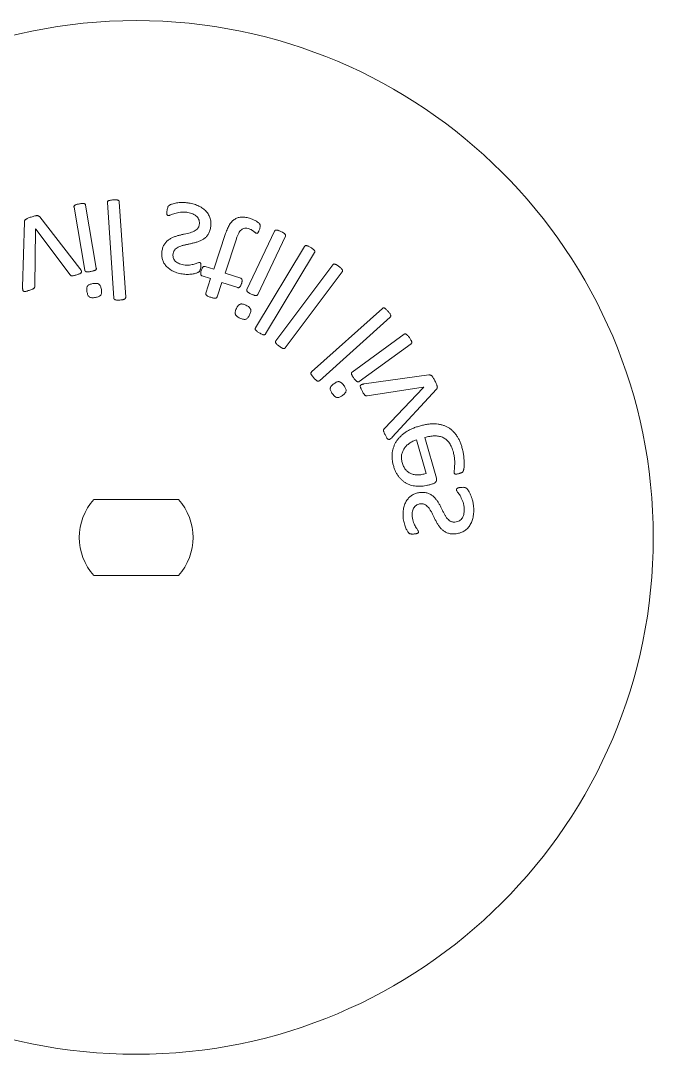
# Model space of a CAD drawing. Header units: inches. Extents: x 0 to 26.9, y 0 to 19.8.
# Drawn here: x 13.738 to 15.022, y 2.485 to 4.585 of the extents above; entities that cross this region are included whole.
import ezdxf

# ---------------------------------------------------------------- set-up
doc = ezdxf.new("R2010")
doc.units = ezdxf.units.IN
doc.header["$MEASUREMENT"] = 0

msp = doc.modelspace()

# ---------------------------------------------------------------- linework, layer by layer
at = {"color": 1, "linetype": 'Continuous', "lineweight": 15}
for p, q in [((13.8462, 4.206), (13.868, 4.0776)), ((13.8915, 4.0816), (13.8697, 4.21)), ((13.9141, 4.2153), (13.9271, 4.021)), ((13.9511, 4.0226), (13.9381, 4.2169)), ((13.8581, 4.0814), (13.7767, 4.1859)), ((13.7454, 4.1757), (13.7418, 4.0433)), ((13.7667, 4.0454), (13.7683, 4.1599)), ((13.7683, 4.1599), (13.7682, 4.1617)), ((13.7682, 4.1617), (13.7692, 4.1602)), ((13.7692, 4.1602), (13.8377, 4.0687)), ((14.154, 4.1525), (14.1299, 4.0796)), ((14.1528, 4.072), (14.1758, 4.1416)), ((14.2535, 4.1572), (14.1974, 4.0385)), ((14.2191, 4.0282), (14.2753, 4.1469)), ((14.3143, 4.1261), (14.2146, 3.9605)), ((14.2351, 3.9482), (14.3347, 4.1138)), ((14.1299, 4.0796), (14.1124, 4.0854)), ((14.3717, 4.0889), (14.256, 3.9342)), ((14.2751, 3.9199), (14.3909, 4.0746)), ((14.1063, 4.0663), (14.1236, 4.0606)), ((14.1236, 4.0606), (14.1137, 4.0309)), ((14.1848, 4.0614), (14.1528, 4.072)), ((14.1366, 4.0233), (14.1465, 4.053)), ((14.1465, 4.053), (14.1785, 4.0424)), ((14.4723, 4.0002), (14.3285, 3.871)), ((14.3444, 3.8532), (14.4882, 3.9825)), ((14.5164, 3.9477), (14.411, 3.8706)), ((14.4251, 3.8513), (14.5306, 3.9284)), ((14.5667, 3.865), (14.4354, 3.8467)), ((14.4417, 3.8224), (14.5549, 3.8399)), ((14.5553, 3.839), (14.4764, 3.7562)), ((14.4923, 3.7382), (14.5821, 3.8358)), ((14.5549, 3.8399), (14.5567, 3.8401)), ((14.5567, 3.8401), (14.5553, 3.839)), ((14.5414, 3.733), (14.5609, 3.6647)), ((14.5819, 3.6553), (14.5583, 3.7378)), ((14.5701, 3.6423), (14.5743, 3.6434))]:
    msp.add_line(p, q, dxfattribs=at)
at = {"color": 7, "linetype": 'Continuous', "lineweight": 15}
for p, q in [((13.8868, 3.6122), (14.058, 3.6122)), ((13.8868, 3.4572), (14.058, 3.4572))]:
    msp.add_line(p, q, dxfattribs=at)
msp.add_circle((13.9724, 3.5347), 1.05, dxfattribs=at)
for start, end in [(137.856, 222.144), (317.856, 42.144)]:
    msp.add_arc((13.9724, 3.5347), 0.1155, start, end, dxfattribs=at)
at = {"color": 1, "linetype": 'Continuous', "lineweight": 15}
for points, knots in [([(13.8571, 4.2124), (13.856, 4.2123), (13.8541, 4.2119), (13.8516, 4.2113), (13.8496, 4.2106), (13.8481, 4.2098), (13.847, 4.209), (13.8463, 4.2081), (13.8461, 4.2071), (13.8461, 4.2064), (13.8462, 4.206)], [0, 0, 0, 0, 0.227992, 0.413933, 0.565261, 0.684071, 0.778807, 0.851694, 0.922792, 1, 1, 1, 1]), ([(13.8697, 4.21), (13.8696, 4.2104), (13.8695, 4.2111), (13.8689, 4.212), (13.8679, 4.2126), (13.8666, 4.213), (13.8649, 4.2132), (13.8628, 4.2132), (13.8601, 4.2129), (13.8582, 4.2126), (13.8571, 4.2124)], [0, 0, 0, 0, 0.076287, 0.145816, 0.222042, 0.313003, 0.430302, 0.5788, 0.767372, 1, 1, 1, 1]), ([(13.9257, 4.2206), (13.9246, 4.2205), (13.9227, 4.2203), (13.9201, 4.2199), (13.918, 4.2195), (13.9164, 4.2188), (13.9152, 4.2182), (13.9145, 4.2173), (13.914, 4.2163), (13.914, 4.2157), (13.9141, 4.2153)], [0, 0, 0, 0, 0.22723, 0.414412, 0.565251, 0.685811, 0.780527, 0.854417, 0.921777, 1, 1, 1, 1]), ([(13.9381, 4.2169), (13.938, 4.2172), (13.9379, 4.2179), (13.9374, 4.2189), (13.9365, 4.2196), (13.9353, 4.2201), (13.9337, 4.2206), (13.9315, 4.2207), (13.9288, 4.2207), (13.9268, 4.2206), (13.9257, 4.2206)], [0, 0, 0, 0, 0.0761587, 0.1443989, 0.2198276, 0.3099603, 0.4283895, 0.5749686, 0.765214, 1, 1, 1, 1]), ([(14.0795, 4.2142), (14.0773, 4.2145), (14.0728, 4.2151), (14.0663, 4.2153), (14.0602, 4.2151), (14.0547, 4.2144), (14.0498, 4.2135), (14.0458, 4.2123), (14.0425, 4.2112), (14.04, 4.21), (14.0381, 4.2084), (14.0368, 4.206), (14.0357, 4.203), (14.0353, 4.2006), (14.0351, 4.1993)], [0, 0, 0, 0, 0.130322, 0.25572, 0.372858, 0.479527, 0.573779, 0.655437, 0.721579, 0.771601, 0.815054, 0.862956, 0.922171, 1, 1, 1, 1]), ([(14.1236, 4.1642), (14.1238, 4.1658), (14.1242, 4.1689), (14.1243, 4.1737), (14.1239, 4.1782), (14.1229, 4.1825), (14.1214, 4.1866), (14.1196, 4.1904), (14.1173, 4.194), (14.1145, 4.1974), (14.1114, 4.2005), (14.1079, 4.2033), (14.104, 4.2059), (14.0997, 4.2081), (14.0951, 4.2101), (14.0901, 4.2118), (14.0849, 4.2132), (14.0813, 4.2139), (14.0795, 4.2142)], [0, 0, 0, 0, 0.065073, 0.127594, 0.187346, 0.24572, 0.303263, 0.359994, 0.416283, 0.473681, 0.532366, 0.592189, 0.653757, 0.718192, 0.785478, 0.854239, 0.926011, 1, 1, 1, 1]), ([(13.7594, 4.1858), (13.7581, 4.1854), (13.7558, 4.1846), (13.7528, 4.1834), (13.7503, 4.1822), (13.7484, 4.1811), (13.747, 4.1799), (13.7461, 4.1786), (13.7455, 4.1772), (13.7454, 4.1762), (13.7454, 4.1757)], [0, 0, 0, 0, 0.218642, 0.394836, 0.54009, 0.657635, 0.753972, 0.835488, 0.915474, 1, 1, 1, 1]), ([(13.7767, 4.1859), (13.7764, 4.1863), (13.7757, 4.1871), (13.7745, 4.1881), (13.773, 4.1886), (13.7711, 4.1887), (13.7689, 4.1885), (13.7662, 4.1878), (13.763, 4.187), (13.7607, 4.1862), (13.7594, 4.1858)], [0, 0, 0, 0, 0.086313, 0.164069, 0.245772, 0.341116, 0.460845, 0.6052, 0.78437, 1, 1, 1, 1]), ([(14.0351, 4.1993), (14.0349, 4.1984), (14.0347, 4.1968), (14.0346, 4.1947), (14.0346, 4.1929), (14.0348, 4.1915), (14.0351, 4.1904), (14.0357, 4.1895), (14.0366, 4.189), (14.0372, 4.1889), (14.0375, 4.1888)], [0, 0, 0, 0, 0.218318, 0.398639, 0.54427, 0.662659, 0.75839, 0.841868, 0.920144, 1, 1, 1, 1]), ([(14.0375, 4.1888), (14.0378, 4.1888), (14.0385, 4.1887), (14.0396, 4.189), (14.041, 4.1894), (14.0432, 4.1902), (14.0465, 4.1916), (14.0511, 4.1931), (14.0564, 4.1946), (14.0613, 4.1954), (14.0657, 4.1958), (14.0693, 4.1959), (14.073, 4.1956), (14.0756, 4.1952), (14.0769, 4.1951)], [0, 0, 0, 0, 0.022231, 0.051292, 0.086442, 0.128843, 0.229313, 0.34792, 0.483754, 0.637637, 0.720552, 0.808786, 0.901236, 1, 1, 1, 1]), ([(14.0769, 4.1951), (14.0788, 4.1947), (14.0825, 4.194), (14.0875, 4.1921), (14.0919, 4.1898), (14.0955, 4.1869), (14.0983, 4.1835), (14.1002, 4.1794), (14.101, 4.1748), (14.1006, 4.1716), (14.1004, 4.1699)], [0, 0, 0, 0, 0.14926, 0.286675, 0.412527, 0.530652, 0.642216, 0.753499, 0.870476, 1, 1, 1, 1]), ([(14.2045, 4.1827), (14.203, 4.1832), (14.1999, 4.1842), (14.1954, 4.1852), (14.1911, 4.1856), (14.1871, 4.1858), (14.1833, 4.1854), (14.1796, 4.1846), (14.1762, 4.1834), (14.173, 4.1817), (14.17, 4.1796), (14.1672, 4.1771), (14.1645, 4.174), (14.1621, 4.1706), (14.1599, 4.1667), (14.1578, 4.1623), (14.1558, 4.1576), (14.1546, 4.1542), (14.154, 4.1525)], [0, 0, 0, 0, 0.072872, 0.140267, 0.203211, 0.262201, 0.318216, 0.372024, 0.425373, 0.478013, 0.531437, 0.586905, 0.645285, 0.707323, 0.772935, 0.843678, 0.919334, 1, 1, 1, 1]), ([(14.2226, 4.1601), (14.223, 4.1613), (14.2236, 4.1635), (14.2242, 4.1665), (14.2243, 4.1688), (14.2237, 4.1708), (14.2225, 4.1724), (14.2209, 4.174), (14.2189, 4.1757), (14.2164, 4.1772), (14.2137, 4.1787), (14.2107, 4.1802), (14.2077, 4.1816), (14.2056, 4.1824), (14.2045, 4.1827)], [0, 0, 0, 0, 0.113045, 0.200349, 0.268738, 0.321561, 0.375633, 0.444021, 0.52322, 0.610216, 0.704062, 0.801181, 0.900275, 1, 1, 1, 1]), ([(14.1004, 4.1699), (14.1002, 4.169), (14.0999, 4.1673), (14.0989, 4.165), (14.0977, 4.1629), (14.0955, 4.1605), (14.0922, 4.1579), (14.0875, 4.1555), (14.0821, 4.1537), (14.0763, 4.1522), (14.0701, 4.151), (14.0637, 4.1496), (14.0572, 4.148), (14.0508, 4.1461), (14.0447, 4.1436), (14.04, 4.1408), (14.0366, 4.1382), (14.0341, 4.136), (14.032, 4.1334), (14.0299, 4.1307), (14.0281, 4.1276), (14.0267, 4.1242), (14.0255, 4.1204), (14.025, 4.1177), (14.0247, 4.1163)], [0, 0, 0, 0, 0.026867, 0.051917, 0.075777, 0.099566, 0.148497, 0.201268, 0.257787, 0.318561, 0.382178, 0.447792, 0.514914, 0.581603, 0.647944, 0.712787, 0.745445, 0.777872, 0.811352, 0.845317, 0.880507, 0.917723, 0.957414, 1, 1, 1, 1]), ([(14.0473, 4.1112), (14.0475, 4.1121), (14.0479, 4.1139), (14.0487, 4.1163), (14.0501, 4.1184), (14.0522, 4.1209), (14.0556, 4.1235), (14.0604, 4.1259), (14.0658, 4.1278), (14.0718, 4.1292), (14.0781, 4.1306), (14.0845, 4.1319), (14.091, 4.1335), (14.0975, 4.1353), (14.1037, 4.1377), (14.1084, 4.1404), (14.1119, 4.1429), (14.1143, 4.1451), (14.1164, 4.1476), (14.1185, 4.1502), (14.1202, 4.1532), (14.1216, 4.1566), (14.1228, 4.1602), (14.1233, 4.1628), (14.1236, 4.1642)], [0, 0, 0, 0, 0.027704, 0.0531468, 0.0779238, 0.1016945, 0.1511829, 0.2042239, 0.2615709, 0.3236164, 0.3883648, 0.4546652, 0.5215027, 0.5889406, 0.6556028, 0.7203139, 0.752233, 0.7842568, 0.8170797, 0.8501983, 0.8845152, 0.9208435, 0.9592109, 1, 1, 1, 1]), ([(14.1758, 4.1416), (14.1765, 4.1436), (14.1778, 4.1474), (14.1803, 4.1525), (14.183, 4.1566), (14.1858, 4.1599), (14.1892, 4.1622), (14.1931, 4.1632), (14.1975, 4.1632), (14.2004, 4.1623), (14.2019, 4.1619)], [0, 0, 0, 0, 0.1681095, 0.3162348, 0.444943, 0.5569878, 0.6598965, 0.7620482, 0.8726052, 1, 1, 1, 1]), ([(14.2019, 4.1619), (14.2029, 4.1615), (14.2048, 4.1609), (14.2073, 4.1594), (14.2095, 4.158), (14.2114, 4.1567), (14.2129, 4.1554), (14.2142, 4.1542), (14.2153, 4.1532), (14.2162, 4.1529), (14.2166, 4.1527)], [0, 0, 0, 0, 0.182451, 0.34721, 0.495948, 0.627041, 0.7434, 0.842616, 0.92675, 1, 1, 1, 1]), ([(14.2166, 4.1527), (14.2168, 4.1527), (14.2173, 4.1526), (14.2181, 4.1526), (14.2188, 4.153), (14.2195, 4.1537), (14.2202, 4.1548), (14.221, 4.1561), (14.2218, 4.158), (14.2223, 4.1594), (14.2226, 4.1601)], [0, 0, 0, 0, 0.068545, 0.139064, 0.21314, 0.305735, 0.425895, 0.575888, 0.766778, 1, 1, 1, 1]), ([(14.2663, 4.1562), (14.2653, 4.1566), (14.2635, 4.1575), (14.261, 4.1584), (14.259, 4.159), (14.2573, 4.1592), (14.2559, 4.1593), (14.2549, 4.1588), (14.254, 4.1582), (14.2537, 4.1575), (14.2535, 4.1572)], [0, 0, 0, 0, 0.228484, 0.416324, 0.565697, 0.686915, 0.778693, 0.852243, 0.922606, 1, 1, 1, 1]), ([(14.2753, 4.1469), (14.2755, 4.1473), (14.2758, 4.1479), (14.2757, 4.149), (14.2753, 4.1501), (14.2745, 4.1512), (14.2732, 4.1523), (14.2714, 4.1535), (14.269, 4.1548), (14.2673, 4.1557), (14.2663, 4.1562)], [0, 0, 0, 0, 0.077279, 0.14624, 0.222745, 0.313671, 0.432578, 0.580885, 0.76848, 1, 1, 1, 1]), ([(14.0247, 4.1163), (14.0245, 4.115), (14.0242, 4.1125), (14.0242, 4.1087), (14.0245, 4.1049), (14.0252, 4.1012), (14.0263, 4.0975), (14.0279, 4.094), (14.0298, 4.0906), (14.0321, 4.0874), (14.0348, 4.0844), (14.038, 4.0816), (14.0416, 4.079), (14.0456, 4.0765), (14.05, 4.0744), (14.0548, 4.0726), (14.0601, 4.0711), (14.0638, 4.0704), (14.0657, 4.0701)], [0, 0, 0, 0, 0.0553782, 0.109656, 0.1645291, 0.2196798, 0.2749111, 0.3295016, 0.3854322, 0.442543, 0.5010124, 0.5617653, 0.6256853, 0.692666, 0.7628579, 0.8375241, 0.916001, 1, 1, 1, 1]), ([(14.3268, 4.1238), (14.3259, 4.1243), (14.3242, 4.1253), (14.3218, 4.1265), (14.3199, 4.1273), (14.3182, 4.1277), (14.3168, 4.1279), (14.3157, 4.1276), (14.3149, 4.1269), (14.3145, 4.1264), (14.3143, 4.1261)], [0, 0, 0, 0, 0.229063, 0.413897, 0.564051, 0.685907, 0.779614, 0.854864, 0.923017, 1, 1, 1, 1]), ([(14.3347, 4.1138), (14.3349, 4.1141), (14.3352, 4.1147), (14.3353, 4.1158), (14.3351, 4.1169), (14.3343, 4.118), (14.3332, 4.1193), (14.3316, 4.1206), (14.3294, 4.1222), (14.3277, 4.1232), (14.3268, 4.1238)], [0, 0, 0, 0, 0.076588, 0.145431, 0.224964, 0.313859, 0.430513, 0.57899, 0.766691, 1, 1, 1, 1]), ([(14.0684, 4.0886), (14.0665, 4.0889), (14.063, 4.0896), (14.0581, 4.0915), (14.0541, 4.0938), (14.051, 4.0967), (14.0488, 4.0999), (14.0475, 4.1035), (14.0468, 4.1074), (14.0471, 4.1099), (14.0473, 4.1112)], [0, 0, 0, 0, 0.164857, 0.311679, 0.442718, 0.560247, 0.670208, 0.777063, 0.887877, 1, 1, 1, 1]), ([(13.8518, 4.0684), (13.8528, 4.0688), (13.8545, 4.0694), (13.8569, 4.0702), (13.8587, 4.071), (13.86, 4.0719), (13.8609, 4.0729), (13.8614, 4.0739), (13.8615, 4.0749), (13.8613, 4.0756), (13.8612, 4.0759)], [0, 0, 0, 0, 0.229104, 0.41659, 0.561166, 0.677055, 0.769966, 0.846281, 0.919264, 1, 1, 1, 1]), ([(13.8612, 4.0759), (13.8611, 4.0761), (13.8609, 4.0765), (13.8607, 4.0772), (13.8604, 4.0778), (13.8601, 4.0784), (13.8596, 4.079), (13.8592, 4.0798), (13.8587, 4.0806), (13.8583, 4.0811), (13.8581, 4.0814)], [0, 0, 0, 0, 0.1006265, 0.2012529, 0.3137567, 0.4251941, 0.5497849, 0.6886954, 0.8408956, 1, 1, 1, 1]), ([(13.868, 4.0776), (13.8681, 4.0773), (13.8683, 4.0767), (13.8688, 4.0758), (13.8697, 4.0751), (13.8711, 4.0746), (13.8728, 4.0745), (13.8749, 4.0744), (13.8775, 4.0747), (13.8794, 4.075), (13.8805, 4.0752)], [0, 0, 0, 0, 0.070951, 0.140482, 0.2166, 0.31527, 0.435188, 0.586328, 0.773946, 1, 1, 1, 1]), ([(13.8805, 4.0752), (13.8816, 4.0754), (13.8835, 4.0757), (13.8861, 4.0764), (13.8881, 4.0771), (13.8896, 4.0778), (13.8907, 4.0787), (13.8914, 4.0796), (13.8916, 4.0806), (13.8916, 4.0813), (13.8915, 4.0816)], [0, 0, 0, 0, 0.235318, 0.42287, 0.569991, 0.68744, 0.779626, 0.858707, 0.929254, 1, 1, 1, 1]), ([(14.0657, 4.0701), (14.0674, 4.0698), (14.0709, 4.0693), (14.0762, 4.0692), (14.0812, 4.0694), (14.0858, 4.0698), (14.0898, 4.0705), (14.0933, 4.0714), (14.0961, 4.0724), (14.0983, 4.0733), (14.0997, 4.0742), (14.1008, 4.075), (14.1014, 4.076), (14.1019, 4.077), (14.1022, 4.0782), (14.1028, 4.0796), (14.1032, 4.0814), (14.1034, 4.0827), (14.1036, 4.0834)], [0, 0, 0, 0, 0.117201, 0.234884, 0.347466, 0.450179, 0.54259, 0.622678, 0.689279, 0.740027, 0.777366, 0.804427, 0.827154, 0.851229, 0.878957, 0.911466, 0.951727, 1, 1, 1, 1]), ([(14.1013, 4.0934), (14.1008, 4.0933), (14.0994, 4.0933), (14.0971, 4.0923), (14.094, 4.0912), (14.0902, 4.09), (14.0857, 4.0889), (14.0806, 4.0881), (14.0747, 4.0878), (14.0706, 4.0883), (14.0684, 4.0886)], [0, 0, 0, 0, 0.0487272, 0.1234739, 0.2208022, 0.3390633, 0.4764682, 0.6327362, 0.8069271, 1, 1, 1, 1]), ([(14.1036, 4.0834), (14.1037, 4.0842), (14.1038, 4.0856), (14.104, 4.0876), (14.104, 4.0893), (14.1038, 4.0907), (14.1034, 4.0918), (14.1029, 4.0926), (14.1022, 4.0932), (14.1016, 4.0933), (14.1013, 4.0934)], [0, 0, 0, 0, 0.208415, 0.383042, 0.534041, 0.659752, 0.763781, 0.846181, 0.922898, 1, 1, 1, 1]), ([(14.1047, 4.0775), (14.1044, 4.0766), (14.1039, 4.0751), (14.1035, 4.073), (14.1034, 4.0712), (14.1034, 4.0697), (14.1037, 4.0684), (14.1044, 4.0674), (14.1052, 4.0667), (14.1059, 4.0664), (14.1063, 4.0663)], [0, 0, 0, 0, 0.203605, 0.375112, 0.51666, 0.635912, 0.735913, 0.823677, 0.909345, 1, 1, 1, 1]), ([(14.1124, 4.0854), (14.1117, 4.0855), (14.1102, 4.0857), (14.1085, 4.0845), (14.1073, 4.0831), (14.1063, 4.0816), (14.1055, 4.0797), (14.105, 4.0782), (14.1047, 4.0775)], [0, 0, 0, 0, 0.168064, 0.36021, 0.481143, 0.626798, 0.797051, 1, 1, 1, 1]), ([(14.3839, 4.0854), (14.3831, 4.086), (14.3815, 4.0872), (14.3792, 4.0885), (14.3774, 4.0896), (14.3758, 4.0901), (14.3744, 4.0904), (14.3733, 4.0902), (14.3724, 4.0897), (14.3719, 4.0892), (14.3717, 4.0889)], [0, 0, 0, 0, 0.230044, 0.417235, 0.567277, 0.686685, 0.77883, 0.856255, 0.925628, 1, 1, 1, 1]), ([(14.3909, 4.0746), (14.3911, 4.0749), (14.3914, 4.0755), (14.3916, 4.0766), (14.3914, 4.0777), (14.3908, 4.0789), (14.3898, 4.0802), (14.3884, 4.0817), (14.3864, 4.0835), (14.3848, 4.0847), (14.3839, 4.0854)], [0, 0, 0, 0, 0.076203, 0.145025, 0.222523, 0.312624, 0.429419, 0.578082, 0.766005, 1, 1, 1, 1]), ([(13.8377, 4.0687), (13.838, 4.0684), (13.8384, 4.0677), (13.8394, 4.0669), (13.8405, 4.0664), (13.842, 4.0662), (13.8437, 4.0663), (13.8459, 4.0667), (13.8487, 4.0675), (13.8507, 4.0681), (13.8518, 4.0684)], [0, 0, 0, 0, 0.084604, 0.163221, 0.240152, 0.331831, 0.441284, 0.586241, 0.767354, 1, 1, 1, 1]), ([(14.1862, 4.0504), (14.1865, 4.0512), (14.1869, 4.0527), (14.1874, 4.0547), (14.1875, 4.0565), (14.1874, 4.0583), (14.1868, 4.0604), (14.1854, 4.0611), (14.1848, 4.0614)], [0, 0, 0, 0, 0.200738, 0.37524, 0.518745, 0.639436, 0.8333, 1, 1, 1, 1]), ([(13.7418, 4.0433), (13.7418, 4.0427), (13.7418, 4.0416), (13.7419, 4.0402), (13.742, 4.039), (13.7421, 4.0381), (13.7422, 4.0375), (13.7423, 4.0371), (13.7424, 4.037)], [0, 0, 0, 0, 0.267568, 0.502965, 0.689403, 0.823316, 0.920529, 1, 1, 1, 1]), ([(13.7424, 4.037), (13.7425, 4.0366), (13.7428, 4.036), (13.7435, 4.0352), (13.7446, 4.0346), (13.746, 4.0345), (13.7477, 4.0346), (13.7497, 4.035), (13.7521, 4.0358), (13.7539, 4.0363), (13.7549, 4.0367)], [0, 0, 0, 0, 0.0783771, 0.1532522, 0.2321776, 0.3284934, 0.4469826, 0.5966049, 0.7777765, 1, 1, 1, 1]), ([(13.7549, 4.0367), (13.7561, 4.0371), (13.7583, 4.0378), (13.7611, 4.0389), (13.7632, 4.0399), (13.7647, 4.0408), (13.7657, 4.0419), (13.7663, 4.0429), (13.7666, 4.0442), (13.7667, 4.045), (13.7667, 4.0454)], [0, 0, 0, 0, 0.241642, 0.430242, 0.571028, 0.68262, 0.768458, 0.840229, 0.91542, 1, 1, 1, 1]), ([(13.8845, 4.0505), (13.8833, 4.0503), (13.8809, 4.0498), (13.8778, 4.0487), (13.8754, 4.0474), (13.8736, 4.0457), (13.8725, 4.0435), (13.8721, 4.0408), (13.872, 4.0376), (13.8723, 4.0353), (13.8725, 4.0341)], [0, 0, 0, 0, 0.161012, 0.297479, 0.408769, 0.504334, 0.598317, 0.709477, 0.841867, 1, 1, 1, 1]), ([(13.8725, 4.0341), (13.8728, 4.0328), (13.8732, 4.0304), (13.8743, 4.0273), (13.8757, 4.0249), (13.8775, 4.0231), (13.8798, 4.0222), (13.8826, 4.0217), (13.8859, 4.0218), (13.8883, 4.0221), (13.8896, 4.0223)], [0, 0, 0, 0, 0.159122, 0.290755, 0.401929, 0.496908, 0.591252, 0.704443, 0.838201, 1, 1, 1, 1]), ([(13.9017, 4.0387), (13.9014, 4.04), (13.9009, 4.0423), (13.8999, 4.0454), (13.8984, 4.0478), (13.8967, 4.0496), (13.8944, 4.0506), (13.8916, 4.0511), (13.8882, 4.051), (13.8859, 4.0507), (13.8845, 4.0505)], [0, 0, 0, 0, 0.157409, 0.290997, 0.400617, 0.494938, 0.590642, 0.704002, 0.837959, 1, 1, 1, 1]), ([(13.8896, 4.0223), (13.8909, 4.0225), (13.8932, 4.023), (13.8964, 4.024), (13.8988, 4.0254), (13.9006, 4.027), (13.9017, 4.0292), (13.9021, 4.0319), (13.9022, 4.0351), (13.9018, 4.0375), (13.9017, 4.0387)], [0, 0, 0, 0, 0.160677, 0.296848, 0.409997, 0.504603, 0.59839, 0.708403, 0.842196, 1, 1, 1, 1]), ([(14.1785, 4.0424), (14.1789, 4.0423), (14.1795, 4.0421), (14.1806, 4.0421), (14.1817, 4.0426), (14.1827, 4.0434), (14.1837, 4.0446), (14.1846, 4.0462), (14.1854, 4.0482), (14.186, 4.0496), (14.1862, 4.0504)], [0, 0, 0, 0, 0.086733, 0.167764, 0.256136, 0.356843, 0.481533, 0.623996, 0.794297, 1, 1, 1, 1]), ([(14.1974, 4.0385), (14.1972, 4.0382), (14.197, 4.0376), (14.1969, 4.0365), (14.1973, 4.0354), (14.1981, 4.0343), (14.1994, 4.0331), (14.2012, 4.0319), (14.2035, 4.0306), (14.2053, 4.0297), (14.2062, 4.0293)], [0, 0, 0, 0, 0.06875, 0.142428, 0.217988, 0.313271, 0.433561, 0.585699, 0.772619, 1, 1, 1, 1]), ([(13.9271, 4.021), (13.9271, 4.0206), (13.9272, 4.0199), (13.9277, 4.0189), (13.9285, 4.0181), (13.9298, 4.0175), (13.9315, 4.0172), (13.9337, 4.017), (13.9363, 4.0169), (13.9383, 4.0171), (13.9394, 4.0171)], [0, 0, 0, 0, 0.078519, 0.152005, 0.227448, 0.321192, 0.440573, 0.589882, 0.775956, 1, 1, 1, 1]), ([(13.9394, 4.0171), (13.9405, 4.0172), (13.9425, 4.0174), (13.9451, 4.0178), (13.9472, 4.0182), (13.9488, 4.0188), (13.9499, 4.0196), (13.9507, 4.0205), (13.9511, 4.0215), (13.9511, 4.0222), (13.9511, 4.0226)], [0, 0, 0, 0, 0.2323003, 0.4191198, 0.5645178, 0.6792428, 0.7708743, 0.8476866, 0.9231877, 1, 1, 1, 1]), ([(14.1137, 4.0309), (14.1137, 4.0306), (14.1135, 4.0299), (14.1136, 4.0289), (14.1141, 4.0278), (14.115, 4.0267), (14.1165, 4.0257), (14.1183, 4.0246), (14.1208, 4.0237), (14.1227, 4.023), (14.1237, 4.0227)], [0, 0, 0, 0, 0.067953, 0.14114, 0.217296, 0.314589, 0.436147, 0.586167, 0.774115, 1, 1, 1, 1]), ([(14.1237, 4.0227), (14.1247, 4.0224), (14.1266, 4.0217), (14.1292, 4.0211), (14.1314, 4.0208), (14.1331, 4.0208), (14.1345, 4.0211), (14.1355, 4.0216), (14.1362, 4.0224), (14.1365, 4.023), (14.1366, 4.0233)], [0, 0, 0, 0, 0.230542, 0.417617, 0.566572, 0.685159, 0.779658, 0.859516, 0.932363, 1, 1, 1, 1]), ([(14.2062, 4.0293), (14.2072, 4.0288), (14.209, 4.028), (14.2116, 4.027), (14.2136, 4.0264), (14.2153, 4.0261), (14.2167, 4.0263), (14.2178, 4.0267), (14.2186, 4.0273), (14.219, 4.0279), (14.2191, 4.0282)], [0, 0, 0, 0, 0.232918, 0.421457, 0.571059, 0.686757, 0.78082, 0.857422, 0.930094, 1, 1, 1, 1]), ([(14.1758, 3.9999), (14.1753, 3.9987), (14.1743, 3.9965), (14.1735, 3.9933), (14.1732, 3.9905), (14.1736, 3.9881), (14.175, 3.9859), (14.1771, 3.9839), (14.1798, 3.9819), (14.182, 3.9809), (14.1832, 3.9803)], [0, 0, 0, 0, 0.155957, 0.289495, 0.399256, 0.494411, 0.589837, 0.703794, 0.839095, 1, 1, 1, 1]), ([(14.1953, 4.0065), (14.1941, 4.007), (14.1919, 4.008), (14.1887, 4.009), (14.186, 4.0092), (14.1835, 4.0089), (14.1813, 4.0077), (14.1794, 4.0058), (14.1775, 4.0031), (14.1764, 4.001), (14.1758, 3.9999)], [0, 0, 0, 0, 0.161157, 0.2965, 0.409449, 0.504092, 0.598402, 0.708643, 0.842489, 1, 1, 1, 1]), ([(14.2027, 3.9869), (14.2032, 3.9881), (14.2042, 3.9903), (14.205, 3.9935), (14.2053, 3.9963), (14.2048, 3.9987), (14.2035, 4.0009), (14.2014, 4.0029), (14.1987, 4.0048), (14.1965, 4.0059), (14.1953, 4.0065)], [0, 0, 0, 0, 0.158399, 0.292007, 0.401824, 0.496211, 0.591687, 0.70553, 0.839683, 1, 1, 1, 1]), ([(14.4836, 3.9944), (14.4828, 3.9952), (14.4815, 3.9966), (14.4796, 3.9984), (14.4779, 3.9998), (14.4765, 4.0007), (14.4752, 4.0012), (14.4741, 4.0012), (14.4731, 4.0009), (14.4725, 4.0005), (14.4723, 4.0002)], [0, 0, 0, 0, 0.226635, 0.415304, 0.564483, 0.685535, 0.777205, 0.854269, 0.92166, 1, 1, 1, 1]), ([(14.4882, 3.9825), (14.4885, 3.9828), (14.4889, 3.9833), (14.4894, 3.9843), (14.4894, 3.9854), (14.4891, 3.9867), (14.4884, 3.9883), (14.4872, 3.99), (14.4856, 3.9922), (14.4843, 3.9936), (14.4836, 3.9944)], [0, 0, 0, 0, 0.07724, 0.1478939, 0.2244641, 0.3154551, 0.4319901, 0.5820726, 0.7704526, 1, 1, 1, 1]), ([(14.1832, 3.9803), (14.1844, 3.9798), (14.1866, 3.9788), (14.1898, 3.9779), (14.1926, 3.9776), (14.195, 3.9779), (14.1972, 3.9791), (14.1991, 3.981), (14.2011, 3.9836), (14.2021, 3.9857), (14.2027, 3.9869)], [0, 0, 0, 0, 0.161561, 0.296799, 0.410004, 0.504884, 0.59943, 0.710076, 0.842094, 1, 1, 1, 1]), ([(14.2146, 3.9605), (14.2145, 3.9602), (14.2141, 3.9595), (14.214, 3.9585), (14.2142, 3.9573), (14.2149, 3.9561), (14.2161, 3.9549), (14.2177, 3.9535), (14.2199, 3.952), (14.2215, 3.951), (14.2224, 3.9504)], [0, 0, 0, 0, 0.076394, 0.148512, 0.224906, 0.319684, 0.439756, 0.589613, 0.774101, 1, 1, 1, 1]), ([(14.2224, 3.9504), (14.2234, 3.9499), (14.2251, 3.9488), (14.2275, 3.9476), (14.2295, 3.9469), (14.2311, 3.9465), (14.2324, 3.9464), (14.2335, 3.9467), (14.2344, 3.9473), (14.2348, 3.9479), (14.2351, 3.9482)], [0, 0, 0, 0, 0.23441, 0.422338, 0.569255, 0.686043, 0.776114, 0.850891, 0.924666, 1, 1, 1, 1]), ([(14.5271, 3.9408), (14.5265, 3.9416), (14.5253, 3.9432), (14.5236, 3.9452), (14.5221, 3.9467), (14.5207, 3.9477), (14.5195, 3.9484), (14.5183, 3.9486), (14.5173, 3.9483), (14.5167, 3.9479), (14.5164, 3.9477)], [0, 0, 0, 0, 0.22827, 0.413435, 0.563897, 0.683847, 0.779889, 0.854871, 0.922021, 1, 1, 1, 1]), ([(14.256, 3.9342), (14.2558, 3.9339), (14.2554, 3.9333), (14.2551, 3.9323), (14.2553, 3.9312), (14.2558, 3.9299), (14.2569, 3.9286), (14.2583, 3.9269), (14.2604, 3.9253), (14.2619, 3.9241), (14.2627, 3.9234)], [0, 0, 0, 0, 0.07571, 0.147033, 0.221435, 0.317016, 0.436939, 0.586026, 0.77178, 1, 1, 1, 1]), ([(14.5306, 3.9284), (14.5309, 3.9286), (14.5314, 3.9291), (14.5319, 3.9301), (14.532, 3.9312), (14.5318, 3.9325), (14.5313, 3.9341), (14.5303, 3.936), (14.5289, 3.9383), (14.5278, 3.9399), (14.5271, 3.9408)], [0, 0, 0, 0, 0.0765242, 0.1478124, 0.2221109, 0.3136185, 0.4296974, 0.5787017, 0.7648492, 1, 1, 1, 1]), ([(14.2627, 3.9234), (14.2636, 3.9228), (14.2652, 3.9216), (14.2674, 3.9201), (14.2693, 3.9192), (14.2709, 3.9186), (14.2723, 3.9185), (14.2734, 3.9186), (14.2744, 3.9191), (14.2749, 3.9197), (14.2751, 3.9199)], [0, 0, 0, 0, 0.232085, 0.417709, 0.56642, 0.682172, 0.773778, 0.850451, 0.925101, 1, 1, 1, 1]), ([(14.3285, 3.871), (14.3282, 3.8707), (14.3277, 3.8702), (14.3272, 3.8692), (14.3271, 3.8681), (14.3275, 3.8667), (14.3282, 3.8652), (14.3294, 3.8634), (14.331, 3.8613), (14.3323, 3.8598), (14.333, 3.859)], [0, 0, 0, 0, 0.0787435, 0.1501715, 0.2234015, 0.3198905, 0.4376308, 0.5877635, 0.7733638, 1, 1, 1, 1]), ([(14.411, 3.8706), (14.4107, 3.8704), (14.4102, 3.87), (14.4096, 3.8691), (14.4095, 3.868), (14.4097, 3.8666), (14.4102, 3.865), (14.4112, 3.8631), (14.4126, 3.8608), (14.4137, 3.8592), (14.4144, 3.8584)], [0, 0, 0, 0, 0.070223, 0.140378, 0.217842, 0.312816, 0.434055, 0.584175, 0.771716, 1, 1, 1, 1]), ([(14.579, 3.8529), (14.5784, 3.854), (14.5773, 3.8562), (14.5755, 3.859), (14.574, 3.8612), (14.5725, 3.8629), (14.5712, 3.8641), (14.5697, 3.8648), (14.5682, 3.8651), (14.5672, 3.865), (14.5667, 3.865)], [0, 0, 0, 0, 0.218344, 0.397104, 0.541892, 0.660306, 0.754664, 0.84033, 0.919233, 1, 1, 1, 1]), ([(14.333, 3.859), (14.3337, 3.8582), (14.3351, 3.8568), (14.337, 3.8549), (14.3386, 3.8536), (14.3401, 3.8527), (14.3414, 3.8523), (14.3425, 3.8523), (14.3436, 3.8526), (14.3442, 3.853), (14.3444, 3.8532)], [0, 0, 0, 0, 0.231005, 0.415392, 0.565677, 0.678739, 0.77182, 0.848124, 0.924428, 1, 1, 1, 1]), ([(14.3739, 3.8471), (14.3729, 3.8463), (14.3709, 3.8449), (14.3687, 3.8424), (14.3671, 3.8402), (14.3664, 3.8378), (14.3665, 3.8352), (14.3674, 3.8326), (14.3688, 3.8295), (14.3702, 3.8275), (14.371, 3.8264)], [0, 0, 0, 0, 0.157794, 0.29094, 0.401794, 0.49634, 0.591017, 0.703176, 0.838151, 1, 1, 1, 1]), ([(14.394, 3.8437), (14.3932, 3.8447), (14.3918, 3.8466), (14.3894, 3.8489), (14.3872, 3.8505), (14.3848, 3.8513), (14.3824, 3.8514), (14.3798, 3.8506), (14.3769, 3.8492), (14.3749, 3.8478), (14.3739, 3.8471)], [0, 0, 0, 0, 0.161162, 0.296302, 0.408302, 0.504867, 0.5982, 0.708314, 0.841115, 1, 1, 1, 1]), ([(14.3911, 3.823), (14.3921, 3.8238), (14.394, 3.8253), (14.3963, 3.8276), (14.3979, 3.83), (14.3986, 3.8324), (14.3986, 3.8349), (14.3977, 3.8376), (14.3962, 3.8406), (14.3948, 3.8426), (14.394, 3.8437)], [0, 0, 0, 0, 0.156982, 0.289426, 0.39993, 0.494569, 0.590432, 0.704154, 0.837993, 1, 1, 1, 1]), ([(14.4144, 3.8584), (14.415, 3.8575), (14.4162, 3.8559), (14.4179, 3.8538), (14.4195, 3.8524), (14.4208, 3.8513), (14.4221, 3.8508), (14.4232, 3.8506), (14.4243, 3.8508), (14.4249, 3.8511), (14.4251, 3.8513)], [0, 0, 0, 0, 0.234132, 0.420164, 0.568712, 0.685331, 0.780224, 0.857364, 0.931058, 1, 1, 1, 1]), ([(14.4293, 3.8451), (14.429, 3.8449), (14.4284, 3.8445), (14.4277, 3.8437), (14.4274, 3.8425), (14.4274, 3.8411), (14.4279, 3.8395), (14.4286, 3.8375), (14.4297, 3.8353), (14.4306, 3.8336), (14.4311, 3.8327)], [0, 0, 0, 0, 0.079288, 0.153785, 0.232041, 0.32986, 0.450341, 0.597071, 0.778552, 1, 1, 1, 1]), ([(14.4354, 3.8467), (14.4349, 3.8466), (14.4338, 3.8464), (14.4324, 3.8461), (14.4312, 3.8459), (14.4304, 3.8456), (14.4298, 3.8453), (14.4295, 3.8452), (14.4293, 3.8451)], [0, 0, 0, 0, 0.27343, 0.508496, 0.691007, 0.826666, 0.920898, 1, 1, 1, 1]), ([(14.5821, 3.8358), (14.5824, 3.8362), (14.5831, 3.837), (14.5837, 3.8384), (14.584, 3.8399), (14.5837, 3.8418), (14.5832, 3.844), (14.5822, 3.8465), (14.5808, 3.8495), (14.5796, 3.8517), (14.579, 3.8529)], [0, 0, 0, 0, 0.0860151, 0.1638753, 0.2449564, 0.3421483, 0.4605141, 0.6060199, 0.7839778, 1, 1, 1, 1]), ([(14.371, 3.8264), (14.3718, 3.8254), (14.3733, 3.8236), (14.3756, 3.8212), (14.3779, 3.8197), (14.3802, 3.8188), (14.3826, 3.8188), (14.3852, 3.8196), (14.3882, 3.821), (14.3901, 3.8223), (14.3911, 3.823)], [0, 0, 0, 0, 0.160333, 0.296395, 0.408003, 0.502923, 0.598062, 0.709252, 0.840961, 1, 1, 1, 1]), ([(14.4311, 3.8327), (14.4317, 3.8316), (14.4327, 3.8296), (14.4342, 3.8269), (14.4356, 3.825), (14.4368, 3.8237), (14.438, 3.8229), (14.4392, 3.8224), (14.4404, 3.8224), (14.4413, 3.8224), (14.4417, 3.8224)], [0, 0, 0, 0, 0.239827, 0.427666, 0.571594, 0.682075, 0.768786, 0.8391, 0.914353, 1, 1, 1, 1]), ([(14.5474, 3.761), (14.5448, 3.7602), (14.5396, 3.7587), (14.5323, 3.7557), (14.5255, 3.7524), (14.5194, 3.7487), (14.5138, 3.7446), (14.5089, 3.7401), (14.5045, 3.7353), (14.5007, 3.7302), (14.4977, 3.7248), (14.4953, 3.7192), (14.4935, 3.7133), (14.4923, 3.7071), (14.4918, 3.7007), (14.4921, 3.6941), (14.4929, 3.6874), (14.4941, 3.683), (14.4947, 3.6807)], [0, 0, 0, 0, 0.075717, 0.148263, 0.217308, 0.284036, 0.347796, 0.408793, 0.468262, 0.526161, 0.583219, 0.639642, 0.696212, 0.754136, 0.813007, 0.872962, 0.935189, 1, 1, 1, 1]), ([(14.6339, 3.7175), (14.6331, 3.7201), (14.6317, 3.7249), (14.6288, 3.7318), (14.6256, 3.738), (14.6219, 3.7436), (14.6178, 3.7485), (14.6135, 3.7529), (14.6086, 3.7566), (14.6033, 3.7597), (14.5977, 3.7622), (14.5916, 3.7639), (14.5852, 3.7651), (14.5784, 3.7656), (14.5712, 3.7655), (14.5635, 3.7647), (14.5555, 3.7632), (14.5502, 3.7618), (14.5474, 3.761)], [0, 0, 0, 0, 0.070945, 0.137516, 0.200703, 0.260638, 0.317959, 0.373621, 0.428666, 0.483124, 0.538257, 0.594723, 0.653648, 0.715192, 0.780235, 0.848954, 0.922125, 1, 1, 1, 1]), ([(14.4764, 3.7562), (14.4761, 3.7559), (14.4755, 3.7554), (14.4749, 3.7543), (14.4746, 3.7531), (14.4746, 3.7516), (14.4749, 3.7499), (14.4757, 3.7478), (14.4769, 3.7452), (14.4779, 3.7433), (14.4784, 3.7423)], [0, 0, 0, 0, 0.0831075, 0.1595673, 0.2382378, 0.32988, 0.441709, 0.5851836, 0.7687506, 1, 1, 1, 1]), ([(14.4784, 3.7423), (14.4789, 3.7414), (14.4798, 3.7398), (14.481, 3.7376), (14.4821, 3.7359), (14.4832, 3.7348), (14.4843, 3.7341), (14.4854, 3.7338), (14.4864, 3.7338), (14.4871, 3.7341), (14.4874, 3.7343)], [0, 0, 0, 0, 0.227019, 0.412389, 0.559793, 0.677048, 0.770441, 0.84565, 0.918913, 1, 1, 1, 1]), ([(14.4874, 3.7343), (14.4876, 3.7344), (14.4879, 3.7346), (14.4884, 3.735), (14.489, 3.7353), (14.4896, 3.7358), (14.4902, 3.7363), (14.4908, 3.7368), (14.4915, 3.7375), (14.492, 3.7379), (14.4923, 3.7382)], [0, 0, 0, 0, 0.0989895, 0.1952866, 0.3069813, 0.416297, 0.5454561, 0.6812893, 0.8372702, 1, 1, 1, 1]), ([(14.5583, 3.7378), (14.56, 3.7383), (14.5634, 3.7392), (14.5684, 3.7401), (14.5732, 3.7409), (14.5778, 3.7411), (14.5822, 3.7411), (14.5864, 3.7406), (14.5904, 3.7397), (14.5943, 3.7383), (14.5979, 3.7365), (14.6013, 3.7342), (14.6044, 3.7313), (14.6073, 3.7281), (14.6098, 3.7243), (14.6122, 3.72), (14.6142, 3.7151), (14.6152, 3.7117), (14.6158, 3.7099)], [0, 0, 0, 0, 0.0725196, 0.1413609, 0.2072752, 0.2697118, 0.3295755, 0.3871821, 0.4435761, 0.4982518, 0.553266, 0.608402, 0.665191, 0.7235184, 0.7851623, 0.8515212, 0.9227682, 1, 1, 1, 1]), ([(14.5125, 3.6868), (14.5122, 3.6882), (14.5115, 3.6909), (14.511, 3.695), (14.5109, 3.6989), (14.5113, 3.7027), (14.5123, 3.7063), (14.5135, 3.7097), (14.515, 3.7129), (14.5169, 3.716), (14.5191, 3.7188), (14.5216, 3.7215), (14.5243, 3.7239), (14.5284, 3.727), (14.5341, 3.7303), (14.5389, 3.7321), (14.5414, 3.733)], [0, 0, 0, 0, 0.070983, 0.138144, 0.202627, 0.264669, 0.325256, 0.384198, 0.442529, 0.501113, 0.560039, 0.619472, 0.680591, 0.74316, 0.870666, 1, 1, 1, 1]), ([(14.6281, 3.6645), (14.6287, 3.6647), (14.6297, 3.665), (14.6311, 3.6655), (14.6324, 3.666), (14.6335, 3.6665), (14.6344, 3.667), (14.6352, 3.6677), (14.6359, 3.6686), (14.6364, 3.6694), (14.6368, 3.6703), (14.6371, 3.6714), (14.6374, 3.673), (14.6379, 3.6757), (14.6383, 3.6799), (14.6384, 3.6859), (14.6381, 3.6928), (14.6374, 3.7005), (14.6362, 3.709), (14.6347, 3.7146), (14.6339, 3.7175)], [0, 0, 0, 0, 0.029581, 0.055085, 0.078155, 0.098114, 0.116497, 0.134373, 0.152265, 0.170996, 0.183637, 0.203905, 0.229901, 0.263215, 0.345954, 0.447443, 0.565912, 0.7003, 0.845492, 1, 1, 1, 1]), ([(14.6158, 3.7099), (14.6162, 3.7084), (14.617, 3.7056), (14.6179, 3.7014), (14.6185, 3.6974), (14.619, 3.6924), (14.6193, 3.6868), (14.6191, 3.6807), (14.6187, 3.6756), (14.6182, 3.6714), (14.6177, 3.6682), (14.618, 3.6664), (14.6181, 3.6657)], [0, 0, 0, 0, 0.102133, 0.197528, 0.288548, 0.374584, 0.530826, 0.667035, 0.783241, 0.878205, 0.950708, 1, 1, 1, 1]), ([(14.4947, 3.6807), (14.4954, 3.6783), (14.4969, 3.6738), (14.4996, 3.6674), (14.5028, 3.6617), (14.5065, 3.6568), (14.5105, 3.6525), (14.5148, 3.6488), (14.5195, 3.6457), (14.5243, 3.6432), (14.5295, 3.6412), (14.5348, 3.6398), (14.5404, 3.639), (14.5461, 3.6387), (14.552, 3.6389), (14.558, 3.6396), (14.5641, 3.6406), (14.5681, 3.6417), (14.5701, 3.6423)], [0, 0, 0, 0, 0.077418, 0.149438, 0.216719, 0.280156, 0.340995, 0.39983, 0.457003, 0.513895, 0.570474, 0.627871, 0.686074, 0.746011, 0.807453, 0.870612, 0.934213, 1, 1, 1, 1]), ([(14.5609, 3.6647), (14.5594, 3.6643), (14.5565, 3.6634), (14.5522, 3.6626), (14.5481, 3.662), (14.5442, 3.6618), (14.5404, 3.662), (14.5368, 3.6625), (14.5333, 3.6633), (14.53, 3.6645), (14.5269, 3.6661), (14.5241, 3.668), (14.5215, 3.6703), (14.5192, 3.6729), (14.5171, 3.6759), (14.5153, 3.6792), (14.5137, 3.6828), (14.5129, 3.6854), (14.5125, 3.6868)], [0, 0, 0, 0, 0.075438, 0.147274, 0.215571, 0.280698, 0.342493, 0.402452, 0.461156, 0.518781, 0.575122, 0.631319, 0.687659, 0.744586, 0.804293, 0.866125, 0.930646, 1, 1, 1, 1]), ([(14.5743, 3.6434), (14.5752, 3.6437), (14.5768, 3.6442), (14.5788, 3.6453), (14.5804, 3.6467), (14.5817, 3.6488), (14.5825, 3.6518), (14.5821, 3.6541), (14.5819, 3.6553)], [0, 0, 0, 0, 0.166763, 0.310833, 0.437661, 0.555502, 0.776465, 1, 1, 1, 1]), ([(14.6181, 3.6657), (14.6182, 3.6654), (14.6184, 3.6648), (14.619, 3.664), (14.6199, 3.6635), (14.6209, 3.6632), (14.6223, 3.6633), (14.6239, 3.6635), (14.6259, 3.6639), (14.6274, 3.6643), (14.6281, 3.6645)], [0, 0, 0, 0, 0.088616, 0.169661, 0.25509, 0.34428, 0.457679, 0.604706, 0.788488, 1, 1, 1, 1]), ([(14.6321, 3.6365), (14.6313, 3.6364), (14.6297, 3.6362), (14.6276, 3.6358), (14.6259, 3.6354), (14.6246, 3.6348), (14.6236, 3.6342), (14.6228, 3.6334), (14.6226, 3.6325), (14.6226, 3.6318), (14.6226, 3.6315)], [0, 0, 0, 0, 0.213738, 0.394675, 0.540118, 0.658632, 0.7527, 0.837473, 0.918374, 1, 1, 1, 1]), ([(14.6575, 3.597), (14.6572, 3.5993), (14.6568, 3.6037), (14.6553, 3.6101), (14.6536, 3.616), (14.6516, 3.6212), (14.6495, 3.6256), (14.6474, 3.6293), (14.6455, 3.6322), (14.6437, 3.6344), (14.6417, 3.6358), (14.6391, 3.6364), (14.6359, 3.6367), (14.6335, 3.6365), (14.6321, 3.6365)], [0, 0, 0, 0, 0.130891, 0.256031, 0.373649, 0.480101, 0.574091, 0.6563, 0.723275, 0.772791, 0.814678, 0.863229, 0.922881, 1, 1, 1, 1]), ([(14.5492, 3.6262), (14.548, 3.626), (14.5454, 3.6257), (14.5417, 3.6248), (14.5381, 3.6236), (14.5347, 3.622), (14.5314, 3.62), (14.5284, 3.6177), (14.5256, 3.615), (14.523, 3.612), (14.5208, 3.6086), (14.5189, 3.6048), (14.5172, 3.6007), (14.5158, 3.5963), (14.5148, 3.5915), (14.5142, 3.5863), (14.5141, 3.5809), (14.5143, 3.5771), (14.5145, 3.5752)], [0, 0, 0, 0, 0.055413, 0.110299, 0.164517, 0.219913, 0.274686, 0.329519, 0.385443, 0.442409, 0.500971, 0.561829, 0.625546, 0.692614, 0.762985, 0.837433, 0.916025, 1, 1, 1, 1]), ([(14.6197, 3.566), (14.6188, 3.5659), (14.6171, 3.5658), (14.6145, 3.5662), (14.6122, 3.5669), (14.6094, 3.5684), (14.6061, 3.571), (14.6026, 3.5749), (14.5995, 3.5797), (14.5967, 3.585), (14.5939, 3.5907), (14.591, 3.5966), (14.5879, 3.6025), (14.5845, 3.6082), (14.5806, 3.6135), (14.5767, 3.6174), (14.5733, 3.6201), (14.5705, 3.6219), (14.5676, 3.6234), (14.5644, 3.6247), (14.561, 3.6257), (14.5573, 3.6262), (14.5534, 3.6264), (14.5506, 3.6263), (14.5492, 3.6262)], [0, 0, 0, 0, 0.0270383, 0.0518831, 0.076009, 0.0997458, 0.1479977, 0.2009272, 0.2577186, 0.318315, 0.3818098, 0.4481578, 0.5150315, 0.5818703, 0.6478834, 0.7132572, 0.7456571, 0.7783461, 0.8119234, 0.8458235, 0.8807627, 0.9180211, 0.9573895, 1, 1, 1, 1]), ([(14.6226, 3.6315), (14.6228, 3.6308), (14.6233, 3.6292), (14.6251, 3.6267), (14.6274, 3.6235), (14.6301, 3.6195), (14.6327, 3.6146), (14.6348, 3.6101), (14.6363, 3.606), (14.6373, 3.6025), (14.6379, 3.5988), (14.6382, 3.5963), (14.6383, 3.5949)], [0, 0, 0, 0, 0.050906, 0.127458, 0.228224, 0.346836, 0.483597, 0.637183, 0.720749, 0.80872, 0.901621, 1, 1, 1, 1]), ([(14.533, 3.5771), (14.5329, 3.579), (14.5327, 3.5826), (14.5333, 3.5878), (14.5346, 3.5922), (14.5366, 3.5959), (14.5392, 3.5988), (14.5424, 3.6011), (14.546, 3.6026), (14.5486, 3.6029), (14.5499, 3.6031)], [0, 0, 0, 0, 0.1655105, 0.3120639, 0.443188, 0.5590159, 0.6686855, 0.7766818, 0.8866555, 1, 1, 1, 1]), ([(14.5499, 3.6031), (14.5508, 3.6031), (14.5526, 3.6032), (14.5551, 3.6029), (14.5575, 3.6021), (14.5604, 3.6007), (14.5637, 3.598), (14.5672, 3.5939), (14.5704, 3.5892), (14.5732, 3.5837), (14.5761, 3.578), (14.5789, 3.572), (14.5821, 3.5661), (14.5855, 3.5603), (14.5893, 3.5549), (14.5938, 3.5502), (14.599, 3.5463), (14.604, 3.544), (14.6083, 3.5427), (14.6119, 3.5421), (14.6158, 3.5419), (14.6185, 3.542), (14.6198, 3.5421)], [0, 0, 0, 0, 0.02751, 0.053162, 0.077467, 0.101533, 0.151286, 0.203951, 0.261272, 0.323189, 0.388001, 0.454177, 0.521412, 0.58885, 0.655585, 0.719821, 0.783873, 0.849553, 0.884079, 0.920633, 0.959132, 1, 1, 1, 1]), ([(14.6383, 3.5949), (14.6384, 3.593), (14.6386, 3.5892), (14.6381, 3.5839), (14.6369, 3.5791), (14.6349, 3.5749), (14.6323, 3.5712), (14.6288, 3.5685), (14.6245, 3.5666), (14.6214, 3.5662), (14.6197, 3.566)], [0, 0, 0, 0, 0.150929, 0.287643, 0.413991, 0.530992, 0.64296, 0.753934, 0.870467, 1, 1, 1, 1]), ([(14.6198, 3.5421), (14.6214, 3.5423), (14.6246, 3.5426), (14.6292, 3.5437), (14.6334, 3.5453), (14.6374, 3.5473), (14.641, 3.5496), (14.6443, 3.5523), (14.6472, 3.5555), (14.6498, 3.559), (14.652, 3.5628), (14.6539, 3.5669), (14.6553, 3.5713), (14.6565, 3.576), (14.6573, 3.581), (14.6578, 3.5862), (14.6578, 3.5915), (14.6576, 3.5952), (14.6575, 3.597)], [0, 0, 0, 0, 0.065462, 0.12757, 0.187676, 0.245942, 0.302987, 0.359291, 0.41622, 0.473449, 0.532085, 0.592409, 0.654286, 0.71879, 0.785576, 0.854336, 0.926042, 1, 1, 1, 1]), ([(14.5145, 3.5752), (14.5146, 3.5734), (14.515, 3.57), (14.5162, 3.5649), (14.5175, 3.56), (14.5191, 3.5557), (14.5208, 3.5519), (14.5224, 3.5487), (14.5241, 3.5463), (14.5255, 3.5444), (14.5268, 3.5432), (14.5278, 3.5424), (14.5289, 3.542), (14.53, 3.5418), (14.5312, 3.5418), (14.5328, 3.5416), (14.5346, 3.5417), (14.5359, 3.5417), (14.5367, 3.5418)], [0, 0, 0, 0, 0.116719, 0.233438, 0.346917, 0.449859, 0.542597, 0.622402, 0.688698, 0.738745, 0.776415, 0.803452, 0.826573, 0.850182, 0.877771, 0.91116, 0.951862, 1, 1, 1, 1]), ([(14.5458, 3.5464), (14.5456, 3.5469), (14.5452, 3.5483), (14.5436, 3.5502), (14.5418, 3.5529), (14.5397, 3.5563), (14.5376, 3.5604), (14.5355, 3.5652), (14.5338, 3.5708), (14.5333, 3.5749), (14.533, 3.5771)], [0, 0, 0, 0, 0.04924, 0.123709, 0.221606, 0.339971, 0.477188, 0.633959, 0.80669, 1, 1, 1, 1]), ([(14.5367, 3.5418), (14.5374, 3.5418), (14.5388, 3.542), (14.5408, 3.5424), (14.5424, 3.5427), (14.5437, 3.5433), (14.5447, 3.5439), (14.5453, 3.5447), (14.5458, 3.5455), (14.5458, 3.5461), (14.5458, 3.5464)], [0, 0, 0, 0, 0.205213, 0.383079, 0.534289, 0.658053, 0.760112, 0.845246, 0.920306, 1, 1, 1, 1])]:
    msp.add_open_spline(points, degree=3, knots=knots, dxfattribs=at)

doc.saveas('drawing.dxf')
